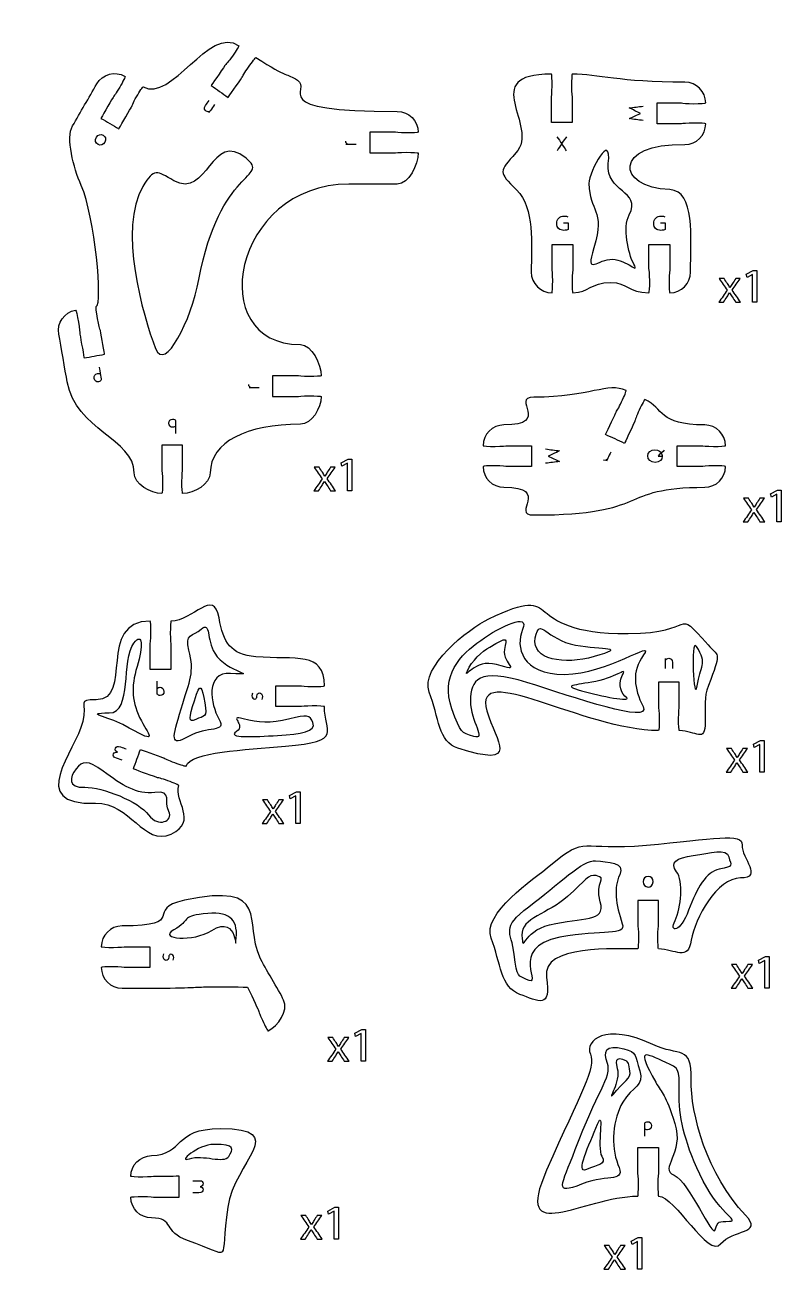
# Model space of a CAD drawing. Extents: x 0 to 1000, y 0 to 600.
# Drawn here: x 424.5 to 533.7, y 195.3 to 374.9 of the extents above; entities that cross this region are included whole.
import ezdxf

# ---------------------------------------------------------------- set-up
doc = ezdxf.new("R2010")
doc.units = 0
doc.header["$MEASUREMENT"] = 0
doc.layers.add('DEFAULT', color=7, linetype='CONTINUOUS')

msp = doc.modelspace()

# ---------------------------------------------------------------- linework, layer by layer
at = {"layer": 'DEFAULT', "color": 250}
for points in [[(529.59, 338.87), (529.58, 338.87), (528.78, 338.44), (528.66, 338.92), (529.66, 339.45), (530.19, 339.45), (530.19, 334.87), (529.59, 334.87)], [(471.1, 311.64), (471.09, 311.64), (470.29, 311.21), (470.17, 311.68), (471.17, 312.21), (471.7, 312.21), (471.7, 307.63), (471.1, 307.63)], [(533.1, 307.16), (533.09, 307.16), (532.29, 306.73), (532.17, 307.2), (533.17, 307.74), (533.7, 307.74), (533.7, 303.15), (533.1, 303.15)], [(530.65, 271.02), (530.63, 271.02), (529.83, 270.59), (529.71, 271.06), (530.72, 271.6), (531.25, 271.6), (531.25, 267.01), (530.65, 267.01)], [(463.64, 263.61), (463.63, 263.61), (462.83, 263.18), (462.71, 263.65), (463.71, 264.19), (464.24, 264.19), (464.24, 259.6), (463.64, 259.6)], [(531.36, 239.83), (531.35, 239.83), (530.55, 239.4), (530.43, 239.87), (531.44, 240.41), (531.96, 240.41), (531.96, 235.82), (531.36, 235.82)], [(473.07, 229.29), (473.06, 229.29), (472.26, 228.86), (472.14, 229.34), (473.14, 229.87), (473.67, 229.87), (473.67, 225.29), (473.07, 225.29)], [(469.17, 203.62), (469.16, 203.62), (468.36, 203.19), (468.24, 203.66), (469.25, 204.2), (469.77, 204.2), (469.77, 199.61), (469.17, 199.61)], [(512.98, 199.28), (512.97, 199.28), (512.17, 198.85), (512.05, 199.32), (513.05, 199.86), (513.58, 199.86), (513.58, 195.27), (512.98, 195.27)]]:
    msp.add_lwpolyline(points, close=True, dxfattribs=at)
at = {"layer": 'DEFAULT', "color": 1}
for points, knots in [([(429.4, 330.25), (429.71, 328.52), (430.31, 325.07), (430.62, 323.35), (431.83, 316.46), (440.29, 315.07), (440.29, 310.25), (440.29, 308.6), (442.62, 307.25), (444.28, 307.25), (444.34, 307.25), (444.38, 308.03), (444.38, 309), (444.38, 309.97), (444.28, 310.58), (444.28, 310.75), (444.28, 311.92), (444.28, 313.08), (444.28, 314.25), (445.28, 314.25), (446.28, 314.25), (447.28, 314.25), (447.28, 313.08), (447.28, 311.92), (447.28, 310.75), (447.28, 310.58), (447.18, 309.97), (447.18, 309), (447.18, 308.03), (447.23, 307.25), (447.28, 307.25), (448.94, 307.25), (451.28, 308.6), (451.28, 310.25), (451.28, 314.67), (456.54, 317.25), (464.28, 317.25), (465.94, 317.25), (467.28, 319.6), (467.28, 321.25), (467.28, 321.31), (466.5, 321.35), (465.53, 321.35), (464.57, 321.35), (463.96, 321.25), (463.78, 321.25), (462.62, 321.25), (461.45, 321.25), (460.28, 321.25), (460.28, 322.25), (460.28, 323.25), (460.28, 324.25), (461.45, 324.25), (462.62, 324.25), (463.78, 324.25), (463.96, 324.25), (464.57, 324.15), (465.53, 324.15), (466.5, 324.15), (467.28, 324.2), (467.28, 324.25), (467.28, 325.91), (465.94, 328.75), (464.28, 328.75), (450.28, 328.75), (454.5, 351.91), (471.28, 351.91), (473.62, 351.91), (475.95, 351.91), (478.28, 351.91), (479.94, 351.91), (481.29, 354.75), (481.29, 356.41), (481.29, 356.47), (480.5, 356.51), (479.54, 356.51), (478.57, 356.51), (477.96, 356.41), (477.79, 356.41), (476.62, 356.41), (475.45, 356.41), (474.29, 356.41), (474.29, 357.41), (474.29, 358.41), (474.29, 359.41), (475.45, 359.41), (476.62, 359.41), (477.79, 359.41), (477.96, 359.41), (478.57, 359.31), (479.54, 359.31), (480.5, 359.31), (481.29, 359.36), (481.29, 359.41), (481.29, 361.07), (479.94, 362.41), (478.28, 362.41), (458.72, 362.41), (466.09, 365.52), (463.86, 366.94), (462.15, 368.03), (462.66, 367.1), (457.86, 370.18), (457.81, 370.21), (457.33, 369.59), (456.77, 368.8), (456.22, 368.01), (455.95, 367.45), (455.85, 367.31), (455.35, 366.59), (453.85, 364.44), (453.85, 364.44), (453.03, 365.02), (452.21, 365.59), (451.39, 366.16), (451.39, 366.16), (452.89, 368.31), (453.39, 369.03), (453.49, 369.17), (453.93, 369.61), (454.48, 370.41), (455.04, 371.2), (455.45, 371.87), (455.4, 371.9), (451.08, 374.91), (445.69, 363.6), (441.58, 365.97), (441.53, 366), (441.1, 365.35), (440.62, 364.51), (440.13, 363.67), (439.92, 363.1), (439.83, 362.94), (439.39, 362.19), (438.08, 359.91), (438.08, 359.91), (437.21, 360.41), (436.35, 360.91), (435.48, 361.41), (435.48, 361.41), (436.79, 363.69), (437.23, 364.44), (437.32, 364.6), (437.71, 365.07), (438.19, 365.91), (438.68, 366.75), (439.03, 367.45), (438.98, 367.47), (437.54, 368.3), (435.71, 367.81), (434.88, 366.38), (433.72, 364.36), (432.55, 362.33), (431.38, 360.31), (430.41, 358.62), (431.51, 354.28), (432.63, 351.73), (434.62, 347.23), (435.79, 334.42), (434.79, 334.24), (434.74, 334.23), (434.83, 333.45), (434.99, 332.5), (435.16, 331.55), (435.37, 330.97), (435.4, 330.79), (435.55, 329.93), (436.01, 327.35), (436.01, 327.35), (435.02, 327.17), (434.04, 327), (433.05, 326.83), (433.05, 326.83), (432.59, 329.41), (432.44, 330.27), (432.41, 330.45), (432.4, 331.06), (432.24, 332.01), (432.07, 332.96), (431.89, 333.72), (431.83, 333.72), (430.2, 333.43), (429.11, 331.88), (429.4, 330.25)], [1, 1, 1, 1, 2, 2, 2, 3, 3, 3, 4, 4, 4, 5, 5, 5, 6, 6, 6, 15.92, 15.92, 15.92, 24.43, 24.43, 24.43, 34.35, 34.35, 34.35, 35.35, 35.35, 35.35, 36.35, 36.35, 36.35, 37.35, 37.35, 37.35, 38.35, 38.35, 38.35, 39.35, 39.35, 39.35, 40.35, 40.35, 40.35, 41.35, 41.35, 41.35, 51.27, 51.27, 51.27, 59.77, 59.77, 59.77, 69.69, 69.69, 69.69, 70.69, 70.69, 70.69, 71.69, 71.69, 71.69, 72.69, 72.69, 72.69, 73.69, 73.69, 73.69, 93.53, 93.53, 93.53, 94.53, 94.53, 94.53, 95.53, 95.53, 95.53, 96.53, 96.53, 96.53, 106.45, 106.45, 106.45, 114.961, 114.961, 114.961, 124.881, 124.881, 124.881, 125.881, 125.881, 125.881, 126.881, 126.881, 126.881, 127.881, 127.881, 127.881, 128.881, 128.881, 128.881, 129.881, 129.881, 129.881, 130.881, 130.881, 130.881, 131.881, 131.881, 131.881, 132.881, 132.881, 132.881, 141.390935, 141.390935, 141.390935, 142.390935, 142.390935, 142.390935, 143.390935, 143.390935, 143.390935, 144.390935, 144.390935, 144.390935, 145.390935, 145.390935, 145.390935, 146.390935, 146.390935, 146.390935, 147.390935, 147.390935, 147.390935, 148.390935, 148.390935, 148.390935, 156.903544, 156.903544, 156.903544, 157.903544, 157.903544, 157.903544, 158.903544, 158.903544, 158.903544, 159.903544, 159.903544, 159.903544, 160.903544, 160.903544, 160.903544, 180.750521, 180.750521, 180.750521, 181.750521, 181.750521, 181.750521, 182.750521, 182.750521, 182.750521, 183.750521, 183.750521, 183.750521, 184.750521, 184.750521, 184.750521, 185.750521, 185.750521, 185.750521, 194.258476, 194.258476, 194.258476, 195.258476, 195.258476, 195.258476, 196.258476, 196.258476, 196.258476, 197.258476, 197.258476, 197.258476, 198.258476, 198.258476, 198.258476, 198.258476]), ([(521.06, 360.73), (522.03, 360.73), (522.81, 360.69), (522.81, 360.63), (522.81, 358.97), (521.47, 357.63), (519.81, 357.63), (509.38, 357.87), (509.84, 351.4), (517.63, 351.12), (521.31, 350.99), (520.63, 344.21), (520.63, 339.22), (520.63, 337.57), (519.29, 336.23), (517.63, 336.23), (517.57, 336.23), (517.52, 337.01), (517.52, 337.98), (517.52, 338.94), (517.63, 339.55), (517.63, 339.72), (517.63, 340.89), (517.63, 342.06), (517.63, 343.22), (516.63, 343.22), (515.63, 343.22), (514.62, 343.22), (514.62, 342.06), (514.62, 340.89), (514.62, 339.72), (514.62, 339.55), (514.73, 338.94), (514.73, 337.98), (514.73, 337.01), (514.68, 336.23), (514.62, 336.23), (511.59, 336.23), (511.53, 337.73), (509.13, 337.73), (506.08, 337.73), (506.03, 336.23), (503.63, 336.23), (503.57, 336.23), (503.52, 337.01), (503.52, 337.98), (503.52, 338.94), (503.63, 339.55), (503.63, 339.72), (503.63, 340.89), (503.63, 342.06), (503.63, 343.22), (502.62, 343.22), (501.62, 343.22), (500.62, 343.22), (500.62, 342.06), (500.62, 340.89), (500.62, 339.72), (500.62, 339.55), (500.72, 338.94), (500.72, 337.98), (500.72, 337.01), (500.68, 336.23), (500.62, 336.23), (498.97, 336.23), (497.62, 337.57), (497.62, 339.22), (497.62, 343.29), (498.15, 348.44), (495.49, 351.09), (492.83, 353.75), (492.94, 353.65), (495.41, 356.41), (498.94, 360.36), (489.71, 367.79), (500.53, 367.79), (500.59, 367.79), (500.63, 367.01), (500.63, 366.04), (500.63, 365.07), (500.53, 364.47), (500.53, 364.29), (500.53, 363.12), (500.53, 361.96), (500.53, 360.79), (501.53, 360.79), (502.53, 360.79), (503.53, 360.79), (503.53, 361.96), (503.53, 363.12), (503.53, 364.29), (503.53, 364.47), (503.43, 365.07), (503.43, 366.04), (503.43, 367.01), (503.48, 367.79), (503.53, 367.79), (507.43, 367.79), (510.18, 366.63), (519.81, 366.63), (521.47, 366.63), (522.81, 365.29), (522.81, 363.63), (522.81, 363.58), (522.03, 363.53), (521.06, 363.53), (520.09, 363.53), (519.48, 363.63), (519.31, 363.63), (518.14, 363.63), (516.98, 363.63), (515.81, 363.63), (515.81, 362.63), (515.81, 361.63), (515.81, 360.63), (516.98, 360.63), (518.14, 360.63), (519.31, 360.63), (519.48, 360.63), (520.09, 360.73), (521.06, 360.73)], [1, 1, 1, 1, 2, 2, 2, 3, 3, 3, 4, 4, 4, 5, 5, 5, 6, 6, 6, 7, 7, 7, 8, 8, 8, 17.92, 17.92, 17.92, 26.43, 26.43, 26.43, 36.35, 36.35, 36.35, 37.35, 37.35, 37.35, 38.35, 38.35, 38.35, 39.35, 39.35, 39.35, 40.35, 40.35, 40.35, 41.35, 41.35, 41.35, 42.35, 42.35, 42.35, 52.27, 52.27, 52.27, 60.78, 60.78, 60.78, 70.7, 70.7, 70.7, 71.7, 71.7, 71.7, 72.7, 72.7, 72.7, 73.7, 73.7, 73.7, 74.7, 74.7, 74.7, 75.7, 75.7, 75.7, 76.7, 76.7, 76.7, 77.7, 77.7, 77.7, 78.7, 78.7, 78.7, 88.62, 88.62, 88.62, 97.12, 97.12, 97.12, 107.04, 107.04, 107.04, 108.04, 108.04, 108.04, 109.04, 109.04, 109.04, 110.04, 110.04, 110.04, 111.04, 111.04, 111.04, 112.04, 112.04, 112.04, 113.04, 113.04, 113.04, 122.96, 122.96, 122.96, 131.47, 131.47, 131.47, 141.39, 141.39, 141.39, 142.39, 142.39, 142.39, 142.39]), ([(441.55, 351.59), (443.16, 354.32), (443.51, 353.82), (446.02, 352.41), (450.91, 349.67), (451.39, 359.82), (456.45, 355.65), (460.02, 352.72), (452.61, 354.34), (449.62, 338.13), (448.54, 332.29), (444.72, 324.69), (443.37, 328.17), (441.52, 332.94), (437.96, 345.53), (441.55, 351.59)], [1, 1, 1, 1, 2, 2, 2, 3, 3, 3, 4, 4, 4, 5, 5, 5, 6, 6, 6, 6]), ([(523.92, 311.25), (524.89, 311.25), (525.67, 311.21), (525.67, 311.15), (525.67, 309.49), (524.33, 308.15), (522.67, 308.15), (509.83, 308.15), (515.19, 304.15), (497.99, 304.15), (494.52, 304.15), (500.61, 308.15), (493.67, 308.15), (492.01, 308.15), (490.67, 309.49), (490.67, 311.15), (490.67, 311.21), (491.45, 311.25), (492.42, 311.25), (493.39, 311.25), (493.99, 311.15), (494.17, 311.15), (495.34, 311.15), (496.5, 311.15), (497.67, 311.15), (497.67, 312.15), (497.67, 313.15), (497.67, 314.15), (496.5, 314.15), (495.34, 314.15), (494.17, 314.15), (493.99, 314.15), (493.39, 314.05), (492.42, 314.05), (491.45, 314.05), (490.67, 314.09), (490.67, 314.15), (490.67, 315.81), (492.01, 317.15), (493.67, 317.15), (500.61, 317.15), (494.52, 321.15), (497.99, 321.15), (506.24, 321.15), (508.6, 323.37), (511.32, 322.1), (511.37, 322.08), (511.08, 321.35), (510.67, 320.47), (510.26, 319.6), (509.91, 319.09), (509.84, 318.93), (509.47, 318.14), (508.36, 315.76), (508.36, 315.76), (509.27, 315.33), (510.18, 314.91), (511.08, 314.49), (511.08, 314.49), (512.19, 316.87), (512.56, 317.66), (512.63, 317.82), (512.8, 318.41), (513.21, 319.29), (513.62, 320.17), (513.99, 320.86), (514.04, 320.83), (516.76, 319.57), (515.99, 317.15), (522.67, 317.15), (524.33, 317.15), (525.67, 315.81), (525.67, 314.15), (525.67, 314.09), (524.89, 314.05), (523.92, 314.05), (522.95, 314.05), (522.34, 314.15), (522.17, 314.15), (521, 314.15), (519.83, 314.15), (518.67, 314.15), (518.67, 313.15), (518.67, 312.15), (518.67, 311.15), (519.83, 311.15), (521, 311.15), (522.17, 311.15), (522.34, 311.15), (522.95, 311.25), (523.92, 311.25)], [1, 1, 1, 1, 2, 2, 2, 3, 3, 3, 4, 4, 4, 5, 5, 5, 6, 6, 6, 7, 7, 7, 8, 8, 8, 17.92, 17.92, 17.92, 26.43, 26.43, 26.43, 36.35, 36.35, 36.35, 37.35, 37.35, 37.35, 38.35, 38.35, 38.35, 39.35, 39.35, 39.35, 40.35, 40.35, 40.35, 41.35, 41.35, 41.35, 42.35, 42.35, 42.35, 43.35, 43.35, 43.35, 44.35, 44.35, 44.35, 52.854834, 52.854834, 52.854834, 53.854834, 53.854834, 53.854834, 54.854834, 54.854834, 54.854834, 55.854834, 55.854834, 55.854834, 56.854834, 56.854834, 56.854834, 57.854834, 57.854834, 57.854834, 58.854834, 58.854834, 58.854834, 59.854834, 59.854834, 59.854834, 69.774834, 69.774834, 69.774834, 78.284834, 78.284834, 78.284834, 88.204834, 88.204834, 88.204834, 89.204834, 89.204834, 89.204834, 89.204834]), ([(519, 273.02), (521.45, 273.02), (522.73, 271.09), (522.73, 274.28), (522.73, 277.8), (522.54, 277.84), (523.53, 280.41), (525.06, 284.38), (524.62, 283.79), (523.15, 285.41), (517.96, 291.13), (521.86, 287.02), (511.63, 287.02), (495.01, 287.02), (502.98, 294.63), (491.49, 289.15), (488.48, 287.71), (481.53, 282.18), (482.9, 278.57), (484.27, 274.95), (484.23, 271.34), (487.01, 270.47), (496.27, 267.58), (492.52, 271.28), (491.21, 275.88), (489.11, 283.26), (505.37, 273.02), (516, 273.02), (516.05, 273.02), (516.1, 273.81), (516.1, 274.77), (516.1, 275.74), (516, 276.35), (516, 276.52), (516, 277.4), (516, 280.02), (516, 280.02), (517, 280.02), (518, 280.02), (519, 280.02), (519, 280.02), (519, 277.4), (519, 276.52), (519, 276.35), (518.9, 275.74), (518.9, 274.77), (518.9, 273.81), (518.94, 273.02), (519, 273.02)], [1, 1, 1, 1, 2, 2, 2, 3, 3, 3, 4, 4, 4, 5, 5, 5, 6, 6, 6, 7, 7, 7, 8, 8, 8, 9, 9, 9, 10, 10, 10, 11, 11, 11, 12, 12, 12, 13, 13, 13, 21.504, 21.504, 21.504, 22.504, 22.504, 22.504, 23.504, 23.504, 23.504, 24.504, 24.504, 24.504, 24.504]), ([(462.13, 270.75), (456.13, 270.23), (448.53, 269.97), (447.77, 267.9), (447.75, 267.85), (447, 268.08), (446.1, 268.41), (445.19, 268.74), (444.65, 269.04), (444.49, 269.1), (443.66, 269.4), (441.2, 270.3), (441.2, 270.3), (440.85, 269.36), (440.51, 268.42), (440.17, 267.48), (440.17, 267.48), (442.64, 266.58), (443.46, 266.28), (443.62, 266.22), (444.23, 266.11), (445.14, 265.78), (446.05, 265.45), (446.77, 265.13), (446.75, 265.08), (445.95, 262.9), (449.6, 259.91), (445.62, 258.09), (441.64, 256.27), (439.78, 262.69), (434.71, 262.53), (424.5, 262.21), (431.84, 270.01), (432.86, 274.31), (433.54, 277.18), (431.97, 277.47), (434.81, 277.46), (440.2, 277.43), (434.81, 288.83), (442.6, 288.83), (442.65, 288.83), (442.7, 288.05), (442.7, 287.08), (442.7, 286.11), (442.6, 285.51), (442.6, 285.33), (442.6, 284.16), (442.6, 283), (442.6, 281.83), (443.6, 281.83), (444.6, 281.83), (445.6, 281.83), (445.6, 283), (445.6, 284.16), (445.6, 285.33), (445.6, 285.51), (445.5, 286.11), (445.5, 287.08), (445.5, 288.05), (445.54, 288.83), (445.6, 288.83), (448.82, 288.83), (451.75, 293.69), (452.54, 289.29), (453.17, 285.74), (454.2, 284), (457.83, 283.69), (463.65, 283.19), (467.75, 284.53), (467.75, 279.48), (467.75, 279.42), (466.96, 279.38), (466, 279.38), (465.03, 279.38), (464.42, 279.48), (464.25, 279.48), (463.08, 279.48), (461.92, 279.48), (460.75, 279.48), (460.75, 278.48), (460.75, 277.48), (460.75, 276.48), (461.92, 276.48), (463.08, 276.48), (464.25, 276.48), (464.42, 276.48), (465.03, 276.58), (466, 276.58), (466.96, 276.58), (467.75, 276.54), (467.75, 276.48), (467.75, 272.9), (470.66, 271.48), (462.13, 270.75)], [1, 1, 1, 1, 2, 2, 2, 3, 3, 3, 4, 4, 4, 5, 5, 5, 13.500517, 13.500517, 13.500517, 14.500517, 14.500517, 14.500517, 15.500517, 15.500517, 15.500517, 16.500517, 16.500517, 16.500517, 17.500517, 17.500517, 17.500517, 18.500517, 18.500517, 18.500517, 19.500517, 19.500517, 19.500517, 20.500517, 20.500517, 20.500517, 21.500517, 21.500517, 21.500517, 22.500517, 22.500517, 22.500517, 23.500517, 23.500517, 23.500517, 33.420517, 33.420517, 33.420517, 41.930517, 41.930517, 41.930517, 51.850517, 51.850517, 51.850517, 52.850517, 52.850517, 52.850517, 53.850517, 53.850517, 53.850517, 54.850517, 54.850517, 54.850517, 55.850517, 55.850517, 55.850517, 56.850517, 56.850517, 56.850517, 57.850517, 57.850517, 57.850517, 58.850517, 58.850517, 58.850517, 68.770517, 68.770517, 68.770517, 77.270517, 77.270517, 77.270517, 87.190517, 87.190517, 87.190517, 88.190517, 88.190517, 88.190517, 89.190517, 89.190517, 89.190517, 90.190517, 90.190517, 90.190517, 90.190517]), ([(516, 241.49), (518.45, 241.49), (520.23, 239.6), (520.73, 242.75), (521.23, 245.9), (524.46, 251.75), (527.82, 251.75), (531.19, 251.75), (527.95, 254.62), (528.07, 256.48), (528.2, 258.35), (523.97, 257.36), (514.25, 256.48), (504.54, 255.61), (505.66, 258.02), (500.43, 253.62), (497.87, 251.47), (490.47, 246.65), (491.84, 243.04), (493.21, 239.43), (493.21, 235.94), (495.95, 234.94), (498.69, 233.95), (500.56, 232.7), (499.81, 237.43), (499.06, 242.17), (510.06, 241.49), (513, 241.49), (513.05, 241.49), (513.1, 242.28), (513.1, 243.25), (513.1, 244.21), (513, 244.82), (513, 244.99), (513, 245.87), (513, 248.5), (513, 248.5), (514, 248.5), (515, 248.5), (516, 248.5), (516, 247.33), (516, 246.16), (516, 244.99), (516, 244.82), (515.9, 244.21), (515.9, 243.25), (515.9, 242.28), (515.94, 241.49), (516, 241.49)], [1, 1, 1, 1, 2, 2, 2, 3, 3, 3, 4, 4, 4, 5, 5, 5, 6, 6, 6, 7, 7, 7, 8, 8, 8, 9, 9, 9, 10, 10, 10, 11, 11, 11, 12, 12, 12, 13, 13, 13, 21.504, 21.504, 21.504, 31.426, 31.426, 31.426, 32.426, 32.426, 32.426, 33.426, 33.426, 33.426, 33.426]), ([(442.23, 235.82), (441.31, 235.81), (439.46, 235.82), (438.53, 235.82), (436.87, 235.82), (435.53, 237.17), (435.53, 238.82), (435.53, 238.88), (436.32, 238.92), (437.28, 238.92), (438.25, 238.92), (438.86, 238.82), (439.03, 238.82), (439.9, 238.82), (442.53, 238.82), (442.53, 238.82), (442.53, 239.82), (442.53, 240.82), (442.53, 241.82), (442.53, 241.82), (439.91, 241.82), (439.03, 241.82), (438.86, 241.82), (438.25, 241.72), (437.28, 241.72), (436.32, 241.72), (435.53, 241.77), (435.53, 241.82), (435.53, 243.48), (436.88, 244.82), (438.53, 244.82), (448.2, 244.82), (441.61, 247.27), (447.53, 248.52), (460.15, 251.21), (456.11, 245.29), (458.44, 240.29), (459.18, 238.71), (461.13, 235.68), (461.87, 234.1), (462.57, 232.59), (461.12, 230.36), (459.62, 229.66), (459.57, 229.64), (459.2, 230.33), (458.79, 231.2), (458.38, 232.08), (458.21, 232.67), (458.14, 232.83), (457.77, 233.62), (456.66, 236), (456.66, 236), (456.66, 236), (452.59, 236.01), (450.93, 236.01), (448.96, 236.01), (449.23, 235.87), (442.23, 235.82)], [1, 1, 1, 1, 2, 2, 2, 3, 3, 3, 4, 4, 4, 5, 5, 5, 6, 6, 6, 14.504, 14.504, 14.504, 15.504, 15.504, 15.504, 16.504, 16.504, 16.504, 17.504, 17.504, 17.504, 18.504, 18.504, 18.504, 19.504, 19.504, 19.504, 20.504, 20.504, 20.504, 21.504, 21.504, 21.504, 22.504, 22.504, 22.504, 23.504, 23.504, 23.504, 24.504, 24.504, 24.504, 25.504, 25.504, 25.504, 26.504, 26.504, 26.504, 27.504, 27.504, 27.504, 27.504]), ([(513, 205.81), (505.19, 205.81), (494.86, 198.27), (499.84, 209.56), (504.82, 220.84), (506.99, 224.31), (506.16, 226.3), (505.33, 228.29), (508.3, 230.91), (515.17, 227.7), (518.98, 225.91), (520.85, 227.66), (520.73, 222.68), (520.6, 217.69), (523, 208.91), (528.58, 203.04), (531.18, 200.3), (526.7, 201.03), (524.96, 198.9), (523.22, 196.77), (518.35, 205.81), (516, 205.81), (515.94, 205.81), (515.9, 206.6), (515.9, 207.56), (515.9, 208.53), (516, 209.14), (516, 209.31), (516, 210.48), (516, 211.65), (516, 212.81), (515, 212.81), (514, 212.81), (513, 212.81), (513, 212.81), (513, 210.19), (513, 209.31), (513, 209.14), (513.1, 208.53), (513.1, 207.56), (513.1, 206.6), (513.05, 205.81), (513, 205.81)], [1, 1, 1, 1, 2, 2, 2, 3, 3, 3, 4, 4, 4, 5, 5, 5, 6, 6, 6, 7, 7, 7, 8, 8, 8, 9, 9, 9, 10, 10, 10, 19.921, 19.921, 19.921, 28.425, 28.425, 28.425, 29.425, 29.425, 29.425, 30.425, 30.425, 30.425, 31.425, 31.425, 31.425, 31.425]), ([(452.74, 215.56), (445.85, 215.56), (447.6, 211.87), (442.79, 211.66), (441.13, 211.59), (439.79, 210.32), (439.79, 208.66), (439.79, 208.61), (440.58, 208.56), (441.54, 208.56), (442.51, 208.56), (443.12, 208.66), (443.29, 208.66), (444.17, 208.66), (446.79, 208.67), (446.79, 208.67), (446.79, 207.67), (446.79, 206.67), (446.79, 205.67), (446.79, 205.67), (444.17, 205.66), (443.3, 205.67), (443.12, 205.67), (442.51, 205.76), (441.55, 205.76), (440.58, 205.76), (439.79, 205.72), (439.79, 205.66), (439.8, 204), (441.14, 202.66), (442.8, 202.66), (446.18, 202.66), (444.4, 200.64), (448, 199.4), (454.81, 197.06), (452.54, 195.84), (453.79, 204.22), (454.79, 210.86), (462.88, 215.56), (452.74, 215.56)], [1, 1, 1, 1, 2, 2, 2, 3.009849, 3.009849, 3.009849, 4.009849, 4.009849, 4.009849, 5.009849, 5.009849, 5.009849, 6.009849, 6.009849, 6.009849, 14.513849, 14.513849, 14.513849, 15.513849, 15.513849, 15.513849, 16.513849, 16.513849, 16.513849, 17.513849, 17.513849, 17.513849, 18.513849, 18.513849, 18.513849, 19.513849, 19.513849, 19.513849, 20.513849, 20.513849, 20.513849, 21.513849, 21.513849, 21.513849, 21.513849])]:
    msp.add_open_spline(points, degree=3, knots=knots, dxfattribs=at)
at = {"layer": 'DEFAULT', "color": 250}
for points, knots in [([(451.2, 362.41), (451.07, 362.34), (450.85, 362.33), (450.66, 362.47), (450.49, 362.58), (450.3, 362.86), (450.59, 363.27), (450.76, 363.5), (450.92, 363.74), (451.09, 363.98)], [0, 0, 0, 0, 1, 1, 1, 2, 2, 2, 4.456303, 4.456303, 4.456303, 4.456303]), ([(451.9, 363.41), (451.7, 363.12), (451.49, 362.83), (451.29, 362.54), (451.21, 362.42), (451.14, 362.31), (451.08, 362.21)], [0, 0, 0, 0, 3.000601, 3.000601, 3.000601, 4.000601, 4.000601, 4.000601, 4.000601]), ([(513.78, 361.1), (513.11, 361.19), (512.43, 361.28), (511.76, 361.37), (511.76, 361.37), (513.21, 362.07), (513.42, 362.12), (512.86, 362.39), (512.31, 362.65), (511.76, 362.92), (512.43, 363), (513.11, 363.08), (513.78, 363.16)], [0, 0, 0, 0, 5.778666, 5.778666, 5.778666, 6.778666, 6.778666, 6.778666, 11.992102, 11.992102, 11.992102, 17.763104, 17.763104, 17.763104, 17.763104]), ([(436.03, 357.95), (436.3, 358.42), (436.1, 358.81), (435.79, 358.98), (435.45, 359.18), (435.05, 359.08), (434.82, 358.68), (434.58, 358.26), (434.71, 357.86), (435.06, 357.66), (435.42, 357.45), (435.81, 357.57), (436.03, 357.95)], [0, 0, 0, 0, 1, 1, 1, 2, 2, 2, 3, 3, 3, 4, 4, 4, 4]), ([(471.15, 357.66), (470.96, 357.73), (470.84, 357.89), (470.84, 358.06), (470.84, 358.09), (470.84, 358.11), (470.85, 358.14)], [0, 0, 0, 0, 1, 1, 1, 2, 2, 2, 2]), ([(472.32, 357.66), (471.99, 357.66), (471.65, 357.66), (471.32, 357.66), (471.15, 357.66), (471, 357.66), (470.87, 357.65)], [0, 0, 0, 0, 2.83, 2.83, 2.83, 3.83, 3.83, 3.83, 3.83]), ([(501.32, 358.76), (501.56, 358.42), (501.8, 358.08), (502.04, 357.74), (502.14, 357.86), (502.74, 358.76), (502.74, 358.76)], [0, 0, 0, 0, 3.548245, 3.548245, 3.548245, 4.548245, 4.548245, 4.548245, 4.548245]), ([(502.72, 356.74), (502.72, 356.74), (502.14, 357.62), (502.04, 357.74), (501.81, 357.4), (501.58, 357.07), (501.34, 356.74)], [0, 0, 0, 0, 1, 1, 1, 4.45798, 4.45798, 4.45798, 4.45798]), ([(502.29, 346.32), (502.51, 346.32), (502.73, 346.32), (502.95, 346.32), (502.95, 345.99), (502.95, 345.67), (502.95, 345.35), (502.84, 345.3), (502.61, 345.24), (502.33, 345.24), (502.03, 345.24), (501.78, 345.31), (501.58, 345.5), (501.4, 345.67), (501.3, 345.94), (501.3, 346.25), (501.3, 346.86), (501.71, 347.3), (502.39, 347.3), (502.62, 347.3), (502.81, 347.25), (502.89, 347.2)], [0, 0, 0, 0, 1.887, 1.887, 1.887, 4.641, 4.641, 4.641, 5.641, 5.641, 5.641, 6.641, 6.641, 6.641, 7.641, 7.641, 7.641, 8.641, 8.641, 8.641, 9.641, 9.641, 9.641, 9.641]), ([(516.29, 346.32), (516.51, 346.32), (516.73, 346.32), (516.96, 346.32), (516.96, 345.99), (516.96, 345.67), (516.96, 345.35), (516.84, 345.3), (516.61, 345.24), (516.34, 345.24), (516.03, 345.24), (515.78, 345.31), (515.58, 345.5), (515.41, 345.67), (515.3, 345.94), (515.3, 346.25), (515.3, 346.86), (515.71, 347.3), (516.39, 347.3), (516.63, 347.3), (516.81, 347.25), (516.9, 347.2)], [0, 0, 0, 0, 1.887, 1.887, 1.887, 4.641, 4.641, 4.641, 5.641, 5.641, 5.641, 6.641, 6.641, 6.641, 7.641, 7.641, 7.641, 8.641, 8.641, 8.641, 9.641, 9.641, 9.641, 9.641]), ([(525.46, 338.28), (525.63, 338.04), (525.79, 337.79), (525.95, 337.55), (526.08, 337.36), (526.18, 337.18), (526.3, 336.99), (526.3, 336.99), (526.31, 336.99), (526.32, 336.99), (526.43, 337.19), (526.54, 337.37), (526.66, 337.55), (526.82, 337.8), (526.98, 338.04), (527.14, 338.28), (527.36, 338.28), (527.58, 338.28), (527.81, 338.28), (527.42, 337.73), (527.03, 337.18), (526.64, 336.63), (527.04, 336.04), (527.44, 335.45), (527.84, 334.87), (527.61, 334.87), (527.37, 334.87), (527.14, 334.87), (526.97, 335.12), (526.8, 335.38), (526.63, 335.64), (526.5, 335.83), (526.39, 336.02), (526.27, 336.23), (526.26, 336.23), (526.26, 336.23), (526.25, 336.23), (526.14, 336.02), (526.02, 335.84), (525.89, 335.64), (525.73, 335.38), (525.56, 335.12), (525.4, 334.87), (525.17, 334.87), (524.94, 334.87), (524.71, 334.87), (525.12, 335.45), (525.52, 336.03), (525.93, 336.61), (525.54, 337.17), (525.16, 337.72), (524.77, 338.28), (525, 338.28), (525.23, 338.28), (525.46, 338.28)], [0, 0, 0, 0, 2.49699, 2.49699, 2.49699, 3.49699, 3.49699, 3.49699, 3.55799, 3.55799, 3.55799, 4.55799, 4.55799, 4.55799, 7.027266, 7.027266, 7.027266, 8.928266, 8.928266, 8.928266, 14.656124, 14.656124, 14.656124, 20.703438, 20.703438, 20.703438, 22.703438, 22.703438, 22.703438, 25.306513, 25.306513, 25.306513, 26.306513, 26.306513, 26.306513, 26.346513, 26.346513, 26.346513, 27.346513, 27.346513, 27.346513, 29.938725, 29.938725, 29.938725, 31.878725, 31.878725, 31.878725, 37.89928, 37.89928, 37.89928, 43.664871, 43.664871, 43.664871, 45.625871, 45.625871, 45.625871, 45.625871]), ([(435.21, 325.51), (435.21, 325.51), (435.5, 323.82), (435.53, 323.68), (435.47, 323.53), (435.33, 323.42), (435.13, 323.39), (434.83, 323.34), (434.57, 323.52), (434.51, 323.86), (434.44, 324.26), (434.67, 324.51), (434.97, 324.56), (435.13, 324.59), (435.3, 324.55), (435.4, 324.46)], [0, 0, 0, 0, 1, 1, 1, 2, 2, 2, 3, 3, 3, 4, 4, 4, 5, 5, 5, 5]), ([(457.15, 322.52), (456.96, 322.59), (456.83, 322.75), (456.83, 322.92), (456.83, 322.95), (456.84, 322.97), (456.84, 323)], [0, 0, 0, 0, 1, 1, 1, 2, 2, 2, 2]), ([(458.32, 322.52), (457.99, 322.52), (457.65, 322.52), (457.32, 322.52), (457.15, 322.52), (457, 322.52), (456.87, 322.51)], [0, 0, 0, 0, 2.83, 2.83, 2.83, 3.83, 3.83, 3.83, 3.83]), ([(446.27, 316.99), (446.2, 316.88), (446.03, 316.81), (445.86, 316.81), (445.57, 316.81), (445.29, 317.01), (445.29, 317.42), (445.29, 317.77), (445.52, 318), (445.82, 318), (446.03, 318), (446.18, 317.91), (446.27, 317.78), (446.26, 317.64), (446.27, 315.92), (446.27, 315.92)], [0, 0, 0, 0, 1, 1, 1, 2, 2, 2, 3, 3, 3, 4, 4, 4, 5, 5, 5, 5]), ([(499.7, 313.68), (500.37, 313.59), (501.05, 313.5), (501.72, 313.42), (501.72, 313.42), (500.27, 312.71), (500.06, 312.66), (500.62, 312.4), (501.17, 312.13), (501.72, 311.87), (501.05, 311.78), (500.37, 311.7), (499.7, 311.62)], [0, 0, 0, 0, 5.778666, 5.778666, 5.778666, 6.778666, 6.778666, 6.778666, 11.992102, 11.992102, 11.992102, 17.763104, 17.763104, 17.763104, 17.763104]), ([(509.1, 313.24), (508.96, 312.94), (508.82, 312.64), (508.68, 312.34), (508.61, 312.18), (508.55, 312.05), (508.5, 311.92)], [0, 0, 0, 0, 2.830615, 2.830615, 2.830615, 3.830615, 3.830615, 3.830615, 3.830615]), ([(516.8, 313.51), (516.73, 313.24), (516.02, 312.89), (515.94, 312.65), (515.93, 312.61), (516.54, 312.66), (516.54, 312.62), (516.52, 312.14), (516.16, 311.73), (515.51, 311.73), (514.87, 311.73), (514.45, 312.12), (514.45, 312.67), (514.45, 313.22), (514.88, 313.57), (515.47, 313.57), (515.99, 313.57), (516.36, 313.26), (516.45, 313.03), (516.53, 312.8), (516.54, 312.65), (516.54, 312.65)], [0, 0, 0, 0, 1, 1, 1, 2, 2, 2, 3, 3, 3, 4, 4, 4, 5, 5, 5, 6, 6, 6, 7, 7, 7, 7]), ([(466.98, 311.04), (467.14, 310.8), (467.3, 310.55), (467.46, 310.31), (467.59, 310.12), (467.7, 309.94), (467.81, 309.75), (467.82, 309.75), (467.82, 309.75), (467.83, 309.75), (467.94, 309.96), (468.06, 310.13), (468.17, 310.32), (468.33, 310.56), (468.49, 310.8), (468.65, 311.04), (468.87, 311.04), (469.1, 311.04), (469.32, 311.04), (468.93, 310.49), (468.54, 309.94), (468.16, 309.39), (468.56, 308.8), (468.96, 308.22), (469.35, 307.63), (469.12, 307.63), (468.88, 307.63), (468.65, 307.63), (468.48, 307.88), (468.32, 308.14), (468.15, 308.4), (468.01, 308.59), (467.9, 308.78), (467.78, 308.99), (467.78, 308.99), (467.77, 308.99), (467.77, 308.99), (467.65, 308.78), (467.53, 308.6), (467.41, 308.4), (467.24, 308.14), (467.08, 307.88), (466.91, 307.63), (466.68, 307.63), (466.46, 307.63), (466.23, 307.63), (466.63, 308.21), (467.04, 308.79), (467.44, 309.37), (467.06, 309.93), (466.67, 310.49), (466.29, 311.04), (466.52, 311.04), (466.75, 311.04), (466.98, 311.04)], [0, 0, 0, 0, 2.49699, 2.49699, 2.49699, 3.49699, 3.49699, 3.49699, 3.55699, 3.55699, 3.55699, 4.55699, 4.55699, 4.55699, 7.026266, 7.026266, 7.026266, 8.927266, 8.927266, 8.927266, 14.655124, 14.655124, 14.655124, 20.703, 20.703, 20.703, 22.704, 22.704, 22.704, 25.30653, 25.30653, 25.30653, 26.30653, 26.30653, 26.30653, 26.34653, 26.34653, 26.34653, 27.34653, 27.34653, 27.34653, 29.938742, 29.938742, 29.938742, 31.878742, 31.878742, 31.878742, 37.899296, 37.899296, 37.899296, 43.664319, 43.664319, 43.664319, 45.624319, 45.624319, 45.624319, 45.624319]), ([(508.61, 312.19), (508.47, 312.04), (508.27, 311.99), (508.11, 312.07), (508.09, 312.08), (508.07, 312.09), (508.05, 312.11)], [0, 0, 0, 0, 1, 1, 1, 2, 2, 2, 2]), ([(528.97, 306.57), (529.14, 306.32), (529.3, 306.08), (529.46, 305.84), (529.59, 305.64), (529.69, 305.47), (529.81, 305.28), (529.81, 305.28), (529.82, 305.28), (529.83, 305.28), (529.94, 305.48), (530.05, 305.66), (530.17, 305.84), (530.33, 306.08), (530.49, 306.33), (530.65, 306.57), (530.87, 306.57), (531.09, 306.57), (531.32, 306.57), (530.93, 306.02), (530.54, 305.47), (530.15, 304.92), (530.55, 304.33), (530.95, 303.74), (531.35, 303.15), (531.12, 303.15), (530.88, 303.15), (530.65, 303.15), (530.48, 303.41), (530.31, 303.67), (530.15, 303.92), (530.01, 304.12), (529.9, 304.31), (529.78, 304.52), (529.77, 304.52), (529.77, 304.52), (529.77, 304.52), (529.65, 304.31), (529.53, 304.13), (529.41, 303.92), (529.24, 303.67), (529.08, 303.41), (528.91, 303.15), (528.68, 303.15), (528.45, 303.15), (528.23, 303.15), (528.63, 303.74), (529.04, 304.32), (529.44, 304.9), (529.05, 305.45), (528.67, 306.01), (528.28, 306.57), (528.51, 306.57), (528.74, 306.57), (528.97, 306.57)], [0, 0, 0, 0, 2.497543, 2.497543, 2.497543, 3.497543, 3.497543, 3.497543, 3.557543, 3.557543, 3.557543, 4.557543, 4.557543, 4.557543, 7.026819, 7.026819, 7.026819, 8.927819, 8.927819, 8.927819, 14.655677, 14.655677, 14.655677, 20.703553, 20.703553, 20.703553, 22.704553, 22.704553, 22.704553, 25.307083, 25.307083, 25.307083, 26.307083, 26.307083, 26.307083, 26.347083, 26.347083, 26.347083, 27.347083, 27.347083, 27.347083, 29.939294, 29.939294, 29.939294, 31.879294, 31.879294, 31.879294, 37.899849, 37.899849, 37.899849, 43.664871, 43.664871, 43.664871, 45.624871, 45.624871, 45.624871, 45.624871]), ([(517.01, 281.99), (517.01, 282.34), (517.01, 282.69), (517.01, 283.05), (517.01, 283.2), (517, 283.32), (516.99, 283.44)], [0, 0, 0, 0, 3, 3, 3, 4, 4, 4, 4]), ([(517.01, 283.2), (517.08, 283.34), (517.25, 283.47), (517.49, 283.47), (517.69, 283.47), (518, 283.35), (518, 282.85), (518, 282.57), (518, 282.28), (518, 281.99)], [0, 0, 0, 0, 1, 1, 1, 2, 2, 2, 4.457, 4.457, 4.457, 4.457]), ([(443.61, 279.09), (443.69, 279.2), (443.85, 279.27), (444.02, 279.27), (444.31, 279.27), (444.59, 279.07), (444.59, 278.66), (444.59, 278.32), (444.36, 278.08), (444.06, 278.08), (443.85, 278.08), (443.7, 278.17), (443.61, 278.3), (443.62, 278.44), (443.61, 280.16), (443.61, 280.16)], [0, 0, 0, 0, 1, 1, 1, 2, 2, 2, 3, 3, 3, 4, 4, 4, 5, 5, 5, 5]), ([(457.37, 278.41), (457.33, 278.33), (457.28, 278.2), (457.28, 278.05), (457.28, 277.74), (457.48, 277.55), (457.71, 277.55), (457.88, 277.55), (458, 277.75), (458, 277.98), (458, 278.32), (458.15, 278.46), (458.36, 278.46), (458.62, 278.46), (458.8, 278.26), (458.8, 277.92), (458.8, 277.76), (458.76, 277.61), (458.7, 277.51)], [0, 0, 0, 0, 1, 1, 1, 2, 2, 2, 3, 3, 3, 4, 4, 4, 5, 5, 5, 6, 6, 6, 6]), ([(438.54, 268.74), (438.19, 268.86), (437.84, 268.99), (437.49, 269.12), (437.34, 269.17), (437.19, 269.38), (437.3, 269.67), (437.37, 269.86), (437.65, 269.96), (437.87, 269.91), (437.65, 269.99), (437.48, 270.17), (437.59, 270.48), (437.66, 270.66), (437.86, 270.85), (438.33, 270.67), (438.6, 270.58), (438.87, 270.48), (439.14, 270.38)], [0, 0, 0, 0, 3.156168, 3.156168, 3.156168, 4.156168, 4.156168, 4.156168, 5.156168, 5.156168, 5.156168, 6.156168, 6.156168, 6.156168, 7.156168, 7.156168, 7.156168, 9.579383, 9.579383, 9.579383, 9.579383]), ([(526.52, 270.43), (526.68, 270.19), (526.84, 269.94), (527.01, 269.7), (527.13, 269.51), (527.24, 269.33), (527.35, 269.14), (527.36, 269.14), (527.37, 269.14), (527.37, 269.14), (527.49, 269.34), (527.6, 269.52), (527.71, 269.7), (527.87, 269.95), (528.03, 270.19), (528.19, 270.43), (528.42, 270.43), (528.64, 270.43), (528.86, 270.43), (528.47, 269.88), (528.09, 269.33), (527.7, 268.78), (528.1, 268.19), (528.5, 267.6), (528.9, 267.01), (528.66, 267.01), (528.43, 267.01), (528.19, 267.01), (528.02, 267.27), (527.86, 267.53), (527.69, 267.78), (527.56, 267.98), (527.44, 268.17), (527.32, 268.38), (527.32, 268.38), (527.31, 268.38), (527.31, 268.38), (527.2, 268.17), (527.08, 267.99), (526.95, 267.78), (526.79, 267.53), (526.62, 267.27), (526.46, 267.01), (526.23, 267.01), (526, 267.01), (525.77, 267.01), (526.18, 267.6), (526.58, 268.18), (526.98, 268.76), (526.6, 269.32), (526.21, 269.87), (525.83, 270.43), (526.06, 270.43), (526.29, 270.43), (526.52, 270.43)], [0, 0, 0, 0, 2.49699, 2.49699, 2.49699, 3.49699, 3.49699, 3.49699, 3.55799, 3.55799, 3.55799, 4.55799, 4.55799, 4.55799, 7.027266, 7.027266, 7.027266, 8.928266, 8.928266, 8.928266, 14.656124, 14.656124, 14.656124, 20.704265, 20.704265, 20.704265, 22.704265, 22.704265, 22.704265, 25.308178, 25.308178, 25.308178, 26.308178, 26.308178, 26.308178, 26.348178, 26.348178, 26.348178, 27.348178, 27.348178, 27.348178, 29.941231, 29.941231, 29.941231, 31.881231, 31.881231, 31.881231, 37.902607, 37.902607, 37.902607, 43.668198, 43.668198, 43.668198, 45.629198, 45.629198, 45.629198, 45.629198]), ([(459.52, 263.02), (459.68, 262.77), (459.84, 262.53), (460, 262.28), (460.13, 262.09), (460.24, 261.91), (460.35, 261.72), (460.36, 261.72), (460.36, 261.72), (460.37, 261.72), (460.48, 261.93), (460.6, 262.1), (460.71, 262.29), (460.87, 262.53), (461.03, 262.77), (461.19, 263.02), (461.41, 263.02), (461.64, 263.02), (461.86, 263.02), (461.47, 262.46), (461.08, 261.91), (460.69, 261.36), (461.09, 260.78), (461.49, 260.19), (461.89, 259.6), (461.66, 259.6), (461.42, 259.6), (461.19, 259.6), (461.02, 259.86), (460.85, 260.11), (460.69, 260.37), (460.55, 260.57), (460.44, 260.76), (460.32, 260.96), (460.32, 260.96), (460.31, 260.96), (460.31, 260.96), (460.19, 260.76), (460.07, 260.57), (459.95, 260.37), (459.78, 260.11), (459.62, 259.86), (459.45, 259.6), (459.22, 259.6), (459, 259.6), (458.77, 259.6), (459.17, 260.18), (459.58, 260.76), (459.98, 261.34), (459.6, 261.9), (459.21, 262.46), (458.82, 263.02), (459.05, 263.02), (459.29, 263.02), (459.52, 263.02)], [0, 0, 0, 0, 2.496157, 2.496157, 2.496157, 3.496157, 3.496157, 3.496157, 3.556157, 3.556157, 3.556157, 4.556157, 4.556157, 4.556157, 7.025432, 7.025432, 7.025432, 8.926432, 8.926432, 8.926432, 14.655108, 14.655108, 14.655108, 20.702157, 20.702157, 20.702157, 22.703157, 22.703157, 22.703157, 25.304849, 25.304849, 25.304849, 26.304849, 26.304849, 26.304849, 26.344849, 26.344849, 26.344849, 27.344849, 27.344849, 27.344849, 29.936219, 29.936219, 29.936219, 31.876219, 31.876219, 31.876219, 37.896774, 37.896774, 37.896774, 43.661796, 43.661796, 43.661796, 45.621796, 45.621796, 45.621796, 45.621796]), ([(515.21, 251.21), (515.21, 250.68), (514.83, 250.44), (514.48, 250.44), (514.09, 250.44), (513.79, 250.73), (513.79, 251.19), (513.79, 251.68), (514.1, 251.96), (514.51, 251.96), (514.92, 251.96), (515.21, 251.66), (515.21, 251.21)], [0, 0, 0, 0, 1, 1, 1, 2, 2, 2, 3, 3, 3, 4, 4, 4, 4]), ([(445.91, 239.89), (445.95, 239.98), (446, 240.1), (446, 240.25), (446, 240.56), (445.8, 240.75), (445.57, 240.75), (445.4, 240.75), (445.28, 240.55), (445.28, 240.32), (445.28, 239.98), (445.13, 239.84), (444.92, 239.84), (444.66, 239.84), (444.48, 240.04), (444.48, 240.39), (444.48, 240.54), (444.52, 240.69), (444.58, 240.79)], [0, 0, 0, 0, 1, 1, 1, 2, 2, 2, 3, 3, 3, 4, 4, 4, 5, 5, 5, 6, 6, 6, 6]), ([(527.24, 239.23), (527.4, 238.99), (527.56, 238.74), (527.72, 238.5), (527.85, 238.31), (527.96, 238.13), (528.07, 237.94), (528.08, 237.94), (528.08, 237.94), (528.09, 237.94), (528.2, 238.15), (528.32, 238.32), (528.43, 238.51), (528.59, 238.75), (528.75, 238.99), (528.91, 239.23), (529.13, 239.23), (529.36, 239.23), (529.58, 239.23), (529.19, 238.68), (528.8, 238.13), (528.42, 237.58), (528.82, 236.99), (529.22, 236.41), (529.62, 235.82), (529.38, 235.82), (529.14, 235.82), (528.91, 235.82), (528.74, 236.07), (528.58, 236.33), (528.41, 236.59), (528.27, 236.79), (528.16, 236.98), (528.04, 237.18), (528.04, 237.18), (528.03, 237.18), (528.03, 237.18), (527.91, 236.98), (527.79, 236.79), (527.67, 236.59), (527.5, 236.33), (527.34, 236.07), (527.17, 235.82), (526.95, 235.82), (526.72, 235.82), (526.49, 235.82), (526.89, 236.4), (527.3, 236.98), (527.7, 237.56), (527.32, 238.12), (526.93, 238.68), (526.55, 239.23), (526.78, 239.23), (527.01, 239.23), (527.24, 239.23)], [0, 0, 0, 0, 2.496157, 2.496157, 2.496157, 3.496157, 3.496157, 3.496157, 3.557157, 3.557157, 3.557157, 4.557157, 4.557157, 4.557157, 7.026432, 7.026432, 7.026432, 8.927432, 8.927432, 8.927432, 14.656108, 14.656108, 14.656108, 20.702595, 20.702595, 20.702595, 22.702595, 22.702595, 22.702595, 25.304832, 25.304832, 25.304832, 26.304832, 26.304832, 26.304832, 26.344832, 26.344832, 26.344832, 27.344832, 27.344832, 27.344832, 29.936203, 29.936203, 29.936203, 31.876203, 31.876203, 31.876203, 37.896758, 37.896758, 37.896758, 43.662349, 43.662349, 43.662349, 45.623349, 45.623349, 45.623349, 45.623349]), ([(468.95, 228.7), (469.11, 228.46), (469.27, 228.21), (469.43, 227.97), (469.56, 227.78), (469.67, 227.6), (469.78, 227.41), (469.79, 227.41), (469.79, 227.41), (469.8, 227.41), (469.91, 227.61), (470.03, 227.79), (470.14, 227.97), (470.3, 228.22), (470.46, 228.46), (470.62, 228.7), (470.84, 228.7), (471.06, 228.7), (471.29, 228.7), (470.9, 228.15), (470.51, 227.6), (470.12, 227.05), (470.52, 226.46), (470.92, 225.87), (471.32, 225.29), (471.09, 225.29), (470.85, 225.29), (470.62, 225.29), (470.45, 225.54), (470.28, 225.8), (470.12, 226.05), (469.98, 226.25), (469.87, 226.44), (469.75, 226.65), (469.75, 226.65), (469.74, 226.65), (469.74, 226.65), (469.62, 226.44), (469.5, 226.26), (469.38, 226.05), (469.21, 225.8), (469.05, 225.54), (468.88, 225.29), (468.65, 225.29), (468.43, 225.29), (468.2, 225.29), (468.6, 225.87), (469.01, 226.45), (469.41, 227.03), (469.03, 227.59), (468.64, 228.14), (468.25, 228.7), (468.48, 228.7), (468.71, 228.7), (468.95, 228.7)], [0, 0, 0, 0, 2.496157, 2.496157, 2.496157, 3.496157, 3.496157, 3.496157, 3.556157, 3.556157, 3.556157, 4.556157, 4.556157, 4.556157, 7.025432, 7.025432, 7.025432, 8.926432, 8.926432, 8.926432, 14.655108, 14.655108, 14.655108, 20.702157, 20.702157, 20.702157, 22.703157, 22.703157, 22.703157, 25.304849, 25.304849, 25.304849, 26.304849, 26.304849, 26.304849, 26.344849, 26.344849, 26.344849, 27.344849, 27.344849, 27.344849, 29.936219, 29.936219, 29.936219, 31.876219, 31.876219, 31.876219, 37.896774, 37.896774, 37.896774, 43.661796, 43.661796, 43.661796, 45.621796, 45.621796, 45.621796, 45.621796]), ([(514.01, 214.48), (514.01, 214.48), (514.01, 216.2), (514.01, 216.34), (514.1, 216.48), (514.25, 216.56), (514.45, 216.56), (514.76, 216.56), (514.99, 216.33), (514.99, 215.99), (514.99, 215.58), (514.71, 215.38), (514.41, 215.38), (514.25, 215.38), (514.08, 215.44), (514.01, 215.55)], [0, 0, 0, 0, 1, 1, 1, 2, 2, 2, 3, 3, 3, 4, 4, 4, 5, 5, 5, 5]), ([(448.76, 208.04), (449.13, 208.04), (449.5, 208.04), (449.87, 208.04), (450.04, 208.04), (450.24, 207.9), (450.24, 207.59), (450.24, 207.39), (450.01, 207.19), (449.79, 207.17), (450.03, 207.17), (450.24, 207.06), (450.24, 206.72), (450.24, 206.53), (450.12, 206.29), (449.61, 206.29), (449.33, 206.29), (449.04, 206.29), (448.76, 206.29)], [0, 0, 0, 0, 3.156, 3.156, 3.156, 4.156, 4.156, 4.156, 5.156, 5.156, 5.156, 6.156, 6.156, 6.156, 7.156, 7.156, 7.156, 9.578, 9.578, 9.578, 9.578]), ([(465.05, 203.02), (465.21, 202.78), (465.37, 202.53), (465.53, 202.29), (465.66, 202.1), (465.77, 201.92), (465.88, 201.73), (465.89, 201.73), (465.89, 201.73), (465.9, 201.73), (466.01, 201.94), (466.13, 202.11), (466.24, 202.3), (466.4, 202.54), (466.56, 202.78), (466.72, 203.02), (466.94, 203.02), (467.17, 203.02), (467.39, 203.02), (467, 202.47), (466.61, 201.92), (466.23, 201.37), (466.63, 200.78), (467.03, 200.2), (467.43, 199.61), (467.19, 199.61), (466.95, 199.61), (466.72, 199.61), (466.55, 199.86), (466.39, 200.12), (466.22, 200.38), (466.08, 200.58), (465.97, 200.77), (465.85, 200.97), (465.85, 200.97), (465.84, 200.97), (465.84, 200.97), (465.72, 200.77), (465.6, 200.58), (465.48, 200.38), (465.31, 200.12), (465.15, 199.86), (464.98, 199.61), (464.76, 199.61), (464.53, 199.61), (464.3, 199.61), (464.7, 200.19), (465.11, 200.77), (465.51, 201.35), (465.13, 201.91), (464.74, 202.47), (464.36, 203.02), (464.59, 203.02), (464.82, 203.02), (465.05, 203.02)], [0, 0, 0, 0, 2.496157, 2.496157, 2.496157, 3.496157, 3.496157, 3.496157, 3.556157, 3.556157, 3.556157, 4.556157, 4.556157, 4.556157, 7.025432, 7.025432, 7.025432, 8.926432, 8.926432, 8.926432, 14.654291, 14.654291, 14.654291, 20.702167, 20.702167, 20.702167, 22.703167, 22.703167, 22.703167, 25.305696, 25.305696, 25.305696, 26.305696, 26.305696, 26.305696, 26.345696, 26.345696, 26.345696, 27.345696, 27.345696, 27.345696, 29.937908, 29.937908, 29.937908, 31.877908, 31.877908, 31.877908, 37.898463, 37.898463, 37.898463, 43.663485, 43.663485, 43.663485, 45.623485, 45.623485, 45.623485, 45.623485]), ([(508.85, 198.69), (509.02, 198.44), (509.18, 198.2), (509.34, 197.95), (509.47, 197.76), (509.57, 197.59), (509.69, 197.4), (509.69, 197.4), (509.7, 197.4), (509.71, 197.4), (509.82, 197.6), (509.93, 197.78), (510.05, 197.96), (510.21, 198.2), (510.37, 198.45), (510.53, 198.69), (510.75, 198.69), (510.97, 198.69), (511.2, 198.69), (510.81, 198.14), (510.42, 197.59), (510.03, 197.04), (510.43, 196.45), (510.83, 195.86), (511.23, 195.27), (511, 195.27), (510.76, 195.27), (510.53, 195.27), (510.36, 195.53), (510.19, 195.79), (510.02, 196.04), (509.89, 196.24), (509.78, 196.43), (509.66, 196.64), (509.65, 196.64), (509.65, 196.64), (509.64, 196.64), (509.53, 196.43), (509.41, 196.25), (509.28, 196.04), (509.12, 195.79), (508.95, 195.53), (508.79, 195.27), (508.56, 195.27), (508.33, 195.27), (508.11, 195.27), (508.51, 195.85), (508.91, 196.44), (509.32, 197.02), (508.93, 197.57), (508.55, 198.13), (508.16, 198.69), (508.39, 198.69), (508.62, 198.69), (508.85, 198.69)], [1.961, 1.961, 1.961, 1.961, 4.45799, 4.45799, 4.45799, 5.45799, 5.45799, 5.45799, 5.51899, 5.51899, 5.51899, 6.51899, 6.51899, 6.51899, 8.988266, 8.988266, 8.988266, 10.889266, 10.889266, 10.889266, 16.617941, 16.617941, 16.617941, 22.665255, 22.665255, 22.665255, 24.665255, 24.665255, 24.665255, 27.26833, 27.26833, 27.26833, 28.26833, 28.26833, 28.26833, 28.30833, 28.30833, 28.30833, 29.30833, 29.30833, 29.30833, 31.900542, 31.900542, 31.900542, 33.840542, 33.840542, 33.840542, 39.861918, 39.861918, 39.861918, 45.627509, 45.627509, 45.627509, 47.588509, 47.588509, 47.588509, 47.588509])]:
    msp.add_open_spline(points, degree=3, knots=knots, dxfattribs=at)
at = {"layer": 'DEFAULT', "color": 5}
for points, knots in [([(506.66, 342.73), (508.41, 348.34), (505.96, 347.92), (505.96, 352.01), (505.96, 353.79), (509.3, 359.79), (508.75, 354.88), (508.29, 350.73), (513.61, 351.05), (511.76, 347.47), (510.81, 345.64), (511.59, 341.95), (512.43, 340.37), (513.26, 338.79), (511.43, 340.99), (509.36, 341.07), (507.29, 341.16), (505.34, 338.48), (506.66, 342.73)], [0, 0, 0, 0, 1, 1, 1, 2, 2, 2, 3, 3, 3, 4, 4, 4, 5, 5, 5, 6, 6, 6, 6]), ([(486.17, 276.16), (487.49, 272.5), (487.42, 272.76), (489.32, 272.18), (491.23, 271.59), (488.83, 274.33), (488.83, 277.32), (488.82, 280.31), (490.07, 282.14), (496.96, 279.98), (503.85, 277.82), (515.05, 273.84), (513.76, 276.49), (512.48, 279.15), (512.06, 281.51), (513.85, 283.94), (515.63, 286.37), (508.66, 281.14), (502.44, 281.14), (496.21, 281.14), (495.3, 285.12), (496.38, 287.61), (497.46, 290.1), (493.22, 288.11), (490.32, 286.04), (487.41, 283.96), (484.42, 280.97), (486.17, 276.16)], [1, 1, 1, 1, 2, 2, 2, 3, 3, 3, 4, 4, 4, 5, 5, 5, 6, 6, 6, 7, 7, 7, 8, 8, 8, 9, 9, 9, 10, 10, 10, 10]), ([(448.17, 284.62), (449.02, 281.42), (448.36, 280.44), (447.05, 276.15), (445.75, 271.86), (445.43, 270.62), (448.11, 272.17), (450.79, 273.73), (453.78, 272.62), (452.53, 274.7), (451.29, 276.78), (450.5, 281.5), (454.21, 281.28), (458.8, 281.01), (453.65, 281.33), (451.91, 284.19), (450.69, 286.18), (451.36, 288.86), (449.98, 287.67), (448.77, 286.64), (447.54, 287.05), (448.17, 284.62)], [0, 0, 0, 0, 1, 1, 1, 2, 2, 2, 3, 3, 3, 4, 4, 4, 5, 5, 5, 6, 6, 6, 7, 7, 7, 7]), ([(441.32, 274.45), (439.92, 277.03), (439.79, 279.27), (440.7, 282.26), (441.62, 285.25), (441.51, 287.31), (440.24, 285.65), (438.39, 283.25), (440.02, 275.57), (436.69, 275.57), (432.72, 275.57), (436.59, 275.03), (438.63, 273.89), (443.91, 270.93), (442.57, 272.12), (441.32, 274.45)], [0, 0, 0, 0, 1, 1, 1, 2, 2, 2, 3, 3, 3, 4, 4, 4, 5, 5, 5, 5]), ([(435.81, 267.15), (438.54, 265.15), (440.62, 263.75), (443.28, 264.08), (445.93, 264.41), (444.52, 262.67), (445.27, 261.34), (446.01, 260.01), (443.78, 258.93), (442.37, 260.84), (440.95, 262.75), (435.72, 264.91), (433.15, 264.83), (430.58, 264.74), (430.99, 266.32), (431.9, 267.48), (432.82, 268.65), (433.52, 268.83), (435.81, 267.15)], [0, 0, 0, 0, 1, 1, 1, 2, 2, 2, 3, 3, 3, 4, 4, 4, 5, 5, 5, 6, 6, 6, 6]), ([(524.78, 253.01), (526.99, 253.45), (526.44, 253.47), (526.15, 254.79), (525.86, 256.13), (523.51, 255.31), (521.02, 254.98), (518.53, 254.64), (517.61, 253.98), (518.61, 252.65), (519.61, 251.32), (519.31, 247.46), (518.38, 245.61), (517.45, 243.77), (519.19, 243.85), (520.35, 247.09), (521.52, 250.33), (522.88, 252.64), (524.78, 253.01)], [0, 0, 0, 0, 1, 1, 1, 2, 2, 2, 3, 3, 3, 4, 4, 4, 5, 5, 5, 6, 6, 6, 6]), ([(510.76, 245.14), (509.85, 247.94), (509.48, 250.32), (510.39, 252.21), (511.31, 254.1), (508.65, 253.98), (506.91, 254.23), (505.16, 254.48), (501.43, 250.74), (497.28, 247.59), (493.13, 244.43), (494.74, 244.19), (495.16, 240.7), (495.57, 237.22), (495.82, 237.64), (496.92, 237.1), (499.64, 235.76), (494.03, 241.72), (501.76, 243.19), (507.92, 244.36), (511.37, 243.29), (510.76, 245.14)], [0, 0, 0, 0, 1, 1, 1, 2, 2, 2, 3, 3, 3, 4, 4, 4, 5, 5, 5, 6, 6, 6, 7, 7, 7, 7]), ([(450.26, 246.57), (453.9, 247.02), (455.27, 245.9), (455.02, 243.08), (454.77, 240.26), (455.49, 246.66), (451.5, 244.16), (448.8, 242.46), (443.64, 242.91), (446, 244.24), (448.58, 245.7), (446.93, 246.15), (450.26, 246.57)], [0, 0, 0, 0, 1, 1, 1, 2, 2, 2, 3, 3, 3, 4, 4, 4, 4]), ([(503.96, 212.52), (502.01, 207.29), (500.79, 205.92), (504.9, 207.54), (509, 209.16), (511.3, 207.59), (510.14, 210.4), (509.07, 213.02), (509.42, 217), (510.83, 219.37), (512.25, 221.73), (513.98, 221.73), (513.3, 223.91), (512.61, 226.09), (512.97, 226.59), (510.99, 227.09), (508.28, 227.77), (508, 226.67), (508.63, 224.97), (509.31, 223.1), (507.02, 220.71), (503.96, 212.52)], [0, 0, 0, 0, 1, 1, 1, 2, 2, 2, 3, 3, 3, 4, 4, 4, 5, 5, 5, 6, 6, 6, 7, 7, 7, 7]), ([(521.95, 208.97), (524.59, 203.27), (527.8, 202.25), (526.25, 202.18), (524.69, 202.12), (524.57, 202.31), (524.19, 200.94), (523.82, 199.57), (520.48, 207.85), (518.24, 208.82), (516, 209.78), (519.75, 211.96), (518.36, 216.32), (516.97, 220.67), (516.54, 220.54), (515.59, 222.25), (512.63, 227.54), (514.08, 226.42), (517.07, 225.09), (518.98, 224.25), (519.03, 224.35), (518.96, 220.86), (518.9, 217.37), (519.63, 213.98), (521.95, 208.97)], [0, 0, 0, 0, 1, 1, 1, 2, 2, 2, 3, 3, 3, 4, 4, 4, 5, 5, 5, 6, 6, 6, 7, 7, 7, 8, 8, 8, 8])]:
    msp.add_open_spline(points, degree=3, knots=knots, dxfattribs=at)
at = {"layer": 'DEFAULT', "color": 3}
for points, knots in [([(506.7, 283.71), (511.74, 285.18), (507.87, 284.67), (504.01, 285.36), (499.77, 286.12), (498.8, 289.61), (498.21, 286.41), (497.62, 283.22), (502.41, 282.47), (506.7, 283.71)], [0, 0, 0, 0, 1, 1, 1, 2, 2, 2, 3, 3, 3, 3]), ([(493.76, 284.74), (494.08, 286.4), (494.34, 286.66), (491.65, 285.08), (490.5, 284.41), (489.03, 283.13), (488.41, 281.66), (487.79, 280.19), (489.43, 283.47), (492.6, 282.55), (496.62, 281.37), (493.36, 282.6), (493.76, 284.74)], [0, 0, 0, 0, 1, 1, 1, 2, 2, 2, 3, 3, 3, 4, 4, 4, 4]), ([(521.48, 285.16), (523.16, 282.61), (522.01, 282.35), (521.56, 279.46), (521.11, 276.57), (520.56, 286.55), (521.48, 285.16)], [0, 0, 0, 0, 1, 1, 1, 2, 2, 2, 2]), ([(510.77, 280.96), (510.01, 279.53), (510.74, 278.32), (511.4, 277.74), (512.06, 277.16), (507.83, 277.94), (504.88, 278.77), (501.94, 279.6), (503.84, 279.51), (506.94, 280.13), (510.21, 280.79), (511.54, 282.39), (510.77, 280.96)], [0, 0, 0, 0, 1, 1, 1, 2, 2, 2, 3, 3, 3, 4, 4, 4, 4]), ([(448.98, 277.34), (448.24, 274.81), (447.99, 274.11), (449.17, 274.64), (450.35, 275.16), (450.91, 274.79), (450.48, 277.03), (450.04, 279.27), (449.85, 280.33), (448.98, 277.34)], [0, 0, 0, 0, 1, 1, 1, 2, 2, 2, 3, 3, 3, 3]), ([(462.74, 274.73), (465.25, 275.37), (465.62, 275.25), (466.09, 274.17), (466.63, 272.89), (464.42, 272.53), (461, 272.32), (457.57, 272.11), (453.56, 271.91), (455.05, 272.89), (456.55, 273.86), (453.71, 275.26), (456.02, 274.73), (458.32, 274.19), (459.81, 273.98), (462.74, 274.73)], [0, 0, 0, 0, 1, 1, 1, 2, 2, 2, 3, 3, 3, 4, 4, 4, 5, 5, 5, 5]), ([(506.99, 252.08), (508.72, 251.69), (506.76, 251.28), (507.59, 248.29), (508.42, 245.31), (505.04, 246.11), (500.27, 244.97), (496.32, 244.04), (496.45, 240.57), (496.28, 243.5), (496.14, 245.94), (500.1, 246.61), (502.84, 249.05), (505.58, 251.49), (505.83, 252.34), (506.99, 252.08)], [0, 0, 0, 0, 1, 1, 1, 2, 2, 2, 3, 3, 3, 4, 4, 4, 5, 5, 5, 5]), ([(510.83, 225.53), (511.96, 225.21), (511.61, 224.86), (511.86, 223.86), (512.11, 222.87), (510.99, 222.35), (509.44, 220.49), (508.5, 219.37), (510.59, 222.37), (510.04, 224.26), (509.59, 225.79), (510.3, 225.68), (510.83, 225.53)], [0, 0, 0, 0, 1, 1, 1, 2, 2, 2, 3, 3, 3, 4, 4, 4, 4]), ([(507.2, 216.19), (506, 213.27), (503.9, 208.91), (505.58, 209.66), (507.26, 210.41), (508.55, 210.33), (507.8, 211.56), (507.06, 212.8), (508.23, 218.7), (507.2, 216.19)], [0, 0, 0, 0, 1, 1, 1, 2, 2, 2, 3, 3, 3, 3]), ([(451.81, 213.28), (454.96, 213.28), (454.6, 212.62), (453.94, 211.54), (453.27, 210.46), (450.15, 211.87), (448.26, 211.21), (446.36, 210.54), (449.52, 213.28), (451.81, 213.28)], [0, 0, 0, 0, 1, 1, 1, 2, 2, 2, 3, 3, 3, 3])]:
    msp.add_open_spline(points, degree=3, knots=knots, dxfattribs=at)

doc.saveas('drawing.dxf')
